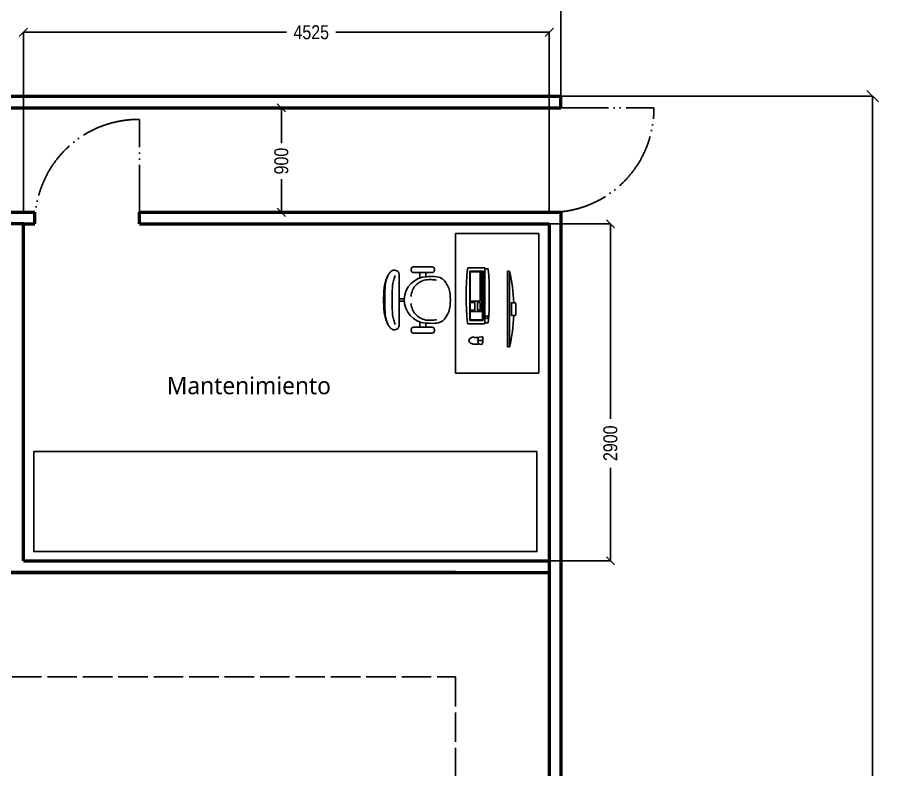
# Model space of a CAD drawing. Header units: millimetres. Extents: x 44692 to 100156, y -26273 to 14445.
# Drawn here: x 68290 to 75844, y -5649 to 824 of the extents above; entities that cross this region are included whole.
import ezdxf

# ---------------------------------------------------------------- set-up
doc = ezdxf.new("R2010")
doc.units = ezdxf.units.MM
doc.header["$LTSCALE"] = 100
doc.linetypes.add('DASHEDX2', pattern=[3.048, 2.54, -0.508])
doc.linetypes.add('DIVIDEX2', pattern=[6.604, 5.08, -0.508, 0, -0.508, 0, -0.508])
for name, color, linetype in [('Area circulacion', 50, 'DASHEDX2'), ('Cotas secundarias', 41, 'Continuous'), ('Muebles', 112, 'Continuous'), ('Puertas', 43, 'DIVIDEX2'), ('rotulo', 211, 'Continuous')]:
    doc.layers.add(name, color=color, linetype=linetype)
doc.layers.add('Paredes', color=7, linetype='Continuous', lineweight=50)
doc.styles.add('OpenSans', font='OpenSans-Regular.ttf')
doc.styles.add('OpenSansCondensed-Light', font='OpenSansCondensed-Light.ttf')
doc.dimstyles.new('Cotas Mateo', dxfattribs={"dimtxt": 120, "dimasz": 70, "dimexe": 0.375, "dimexo": 0.125, "dimgap": 0.1, "dimtad": 1, "dimdec": 0, "dimzin": 12, "dimdsep": 46, "dimtxsty": 'OpenSansCondensed-Light', "dimblk": 'OBLIQUE', "dimcen": 2.5, "dimazin": 3, "dimtfac": 0.5, "dimtdec": 0, "dimtmove": 2, "dimatfit": 3, "dimarcsym": 0})
doc.dimstyles.new('Cotas Mateo 2', dxfattribs={"dimtxt": 300, "dimasz": 100, "dimexe": 0.375, "dimexo": 0.125, "dimgap": 0.1, "dimtad": 1, "dimzin": 12, "dimdsep": 46, "dimtxsty": 'OpenSansCondensed-Light', "dimblk": 'OBLIQUE', "dimcen": 2.5, "dimazin": 3, "dimtfac": 0.5, "dimtmove": 2, "dimatfit": 3, "dimarcsym": 0})

# ---------------------------------------------------------------- blocks, each defined once
blk = doc.blocks.new('_OBLIQUE')
at = {"color": 0, "linetype": 'ByBlock'}
blk.add_line((-0.5, -0.5), (0.5, 0.5), dxfattribs=at)
blk = doc.blocks.new('*D56')
at = {"layer": 'Cotas secundarias', "color": 0, "lineweight": -2, "transparency": 16777216}
for p, q in [((72965.6, 147.6), (75647.2, 147.6)), ((75646.8, 147.6), (75646.8, -11509.1)), ((75646.8, -25591.4), (75646.8, -12852.2)), ((72965.6, -25591.4), (75647.2, -25591.4))]:
    blk.add_line(p, q, dxfattribs=at)
at = {"layer": 'Defpoints', "color": 0, "transparency": 16777216}
for p in [(72965.5, 147.6), (72965.5, -25591.4), (75646.8, -25591.4)]:
    blk.add_point(p, dxfattribs=at)
at = {"layer": 'Cotas secundarias', "color": 0, "lineweight": -2, "transparency": 16777216, "xscale": 100, "yscale": 100, "zscale": 100}
for p, rotation in [((75646.8, 147.6), 90), ((75646.8, -25591.4), 270)]:
    blk.add_blockref('_OBLIQUE', p, dxfattribs=dict(at, rotation=rotation))
at = {"layer": 'Cotas secundarias', "color": 0, "transparency": 16777216, "insert": (75646.8, -12180.7), "char_height": 300, "attachment_point": 5, "rotation": 90, "style": 'OpenSansCondensed-Light'}
blk.add_mtext('25738', dxfattribs=at)
blk = doc.blocks.new('*D63')
at = {"layer": 'Cotas secundarias', "color": 0, "lineweight": -2, "transparency": 16777216}
for p, q in [((51869.6, 147.7), (51869.6, 1282.1)), ((51869.6, 1281.8), (62164.5, 1281.8)), ((72965.5, 1281.8), (63450.4, 1281.8)), ((72965.5, 147.7), (72965.5, 1282.1))]:
    blk.add_line(p, q, dxfattribs=at)
at = {"layer": 'Defpoints', "color": 0, "transparency": 16777216}
for p in [(72965.5, 1281.8), (51869.6, 147.6), (72965.5, 147.6)]:
    blk.add_point(p, dxfattribs=at)
at = {"layer": 'Cotas secundarias', "color": 0, "lineweight": -2, "transparency": 16777216, "xscale": 100, "yscale": 100, "zscale": 100, "rotation": 180}
blk.add_blockref('_OBLIQUE', (51869.6, 1281.8), dxfattribs=at)
at = {"layer": 'Cotas secundarias', "color": 0, "lineweight": -2, "transparency": 16777216, "xscale": 100, "yscale": 100, "zscale": 100}
blk.add_blockref('_OBLIQUE', (72965.5, 1281.8), dxfattribs=at)
at = {"layer": 'Cotas secundarias', "color": 0, "transparency": 16777216, "insert": (62807.4, 1281.8), "char_height": 300, "attachment_point": 5, "style": 'OpenSansCondensed-Light'}
blk.add_mtext('21065', dxfattribs=at)
blk = doc.blocks.new('*D64')
at = {"layer": 'Cotas secundarias', "color": 0, "lineweight": -2, "transparency": 16777216}
for p, q in [((68340.2, -852.3), (68340.2, 697.9)), ((68340.2, 697.5), (70605.6, 697.5)), ((72865.5, 697.5), (71028.6, 697.5)), ((72865.5, -852.3), (72865.5, 697.9))]:
    blk.add_line(p, q, dxfattribs=at)
at = {"layer": 'Defpoints', "color": 0, "transparency": 16777216}
for p in [(68340.2, 697.5), (68340.2, -852.4), (72865.5, -852.4)]:
    blk.add_point(p, dxfattribs=at)
at = {"layer": 'Cotas secundarias', "color": 0, "lineweight": -2, "transparency": 16777216, "xscale": 70, "yscale": 70, "zscale": 70, "rotation": 180}
blk.add_blockref('_OBLIQUE', (68340.2, 697.5), dxfattribs=at)
at = {"layer": 'Cotas secundarias', "color": 0, "lineweight": -2, "transparency": 16777216, "xscale": 70, "yscale": 70, "zscale": 70}
blk.add_blockref('_OBLIQUE', (72865.5, 697.5), dxfattribs=at)
at = {"layer": 'Cotas secundarias', "color": 0, "transparency": 16777216, "insert": (70817.1, 697.5), "char_height": 120, "attachment_point": 5, "style": 'OpenSansCondensed-Light'}
blk.add_mtext('4525', dxfattribs=at)
blk = doc.blocks.new('*D104')
at = {"layer": 'Cotas secundarias', "color": 0, "lineweight": -2, "transparency": 16777216}
for p, q in [((72865.6, -952.4), (73391.7, -952.4)), ((73391.3, -952.4), (73391.3, -2628.9)), ((73391.3, -3852.4), (73391.3, -3051.9)), ((72865.6, -3852.4), (73391.7, -3852.4))]:
    blk.add_line(p, q, dxfattribs=at)
at = {"layer": 'Defpoints', "color": 0, "transparency": 16777216}
for p in [(72865.5, -952.4), (73391.3, -952.4), (72865.5, -3852.4)]:
    blk.add_point(p, dxfattribs=at)
at = {"layer": 'Cotas secundarias', "color": 0, "lineweight": -2, "transparency": 16777216, "xscale": 70, "yscale": 70, "zscale": 70}
for p, rotation in [((73391.3, -952.4), 90), ((73391.3, -3852.4), 270)]:
    blk.add_blockref('_OBLIQUE', p, dxfattribs=dict(at, rotation=rotation))
at = {"layer": 'Cotas secundarias', "color": 0, "transparency": 16777216, "insert": (73391.3, -2840.4), "char_height": 120, "attachment_point": 5, "rotation": 90, "style": 'OpenSansCondensed-Light'}
blk.add_mtext('2900', dxfattribs=at)
blk = doc.blocks.new('*D105')
at = {"layer": 'Cotas secundarias', "color": 0, "lineweight": -2, "transparency": 16777216}
for p, q in [((70514.5, 47.6), (70560.6, 47.6)), ((70560.3, 47.6), (70560.3, -256.9)), ((70560.3, -852.4), (70560.3, -565.7)), ((70514.5, -852.4), (70560.6, -852.4))]:
    blk.add_line(p, q, dxfattribs=at)
at = {"layer": 'Defpoints', "color": 0, "transparency": 16777216}
for p in [(70514.4, 47.6), (70514.4, -852.4), (70560.3, -852.4)]:
    blk.add_point(p, dxfattribs=at)
at = {"layer": 'Cotas secundarias', "color": 0, "lineweight": -2, "transparency": 16777216, "xscale": 70, "yscale": 70, "zscale": 70}
for p, rotation in [((70560.3, 47.6), 90), ((70560.3, -852.4), 270)]:
    blk.add_blockref('_OBLIQUE', p, dxfattribs=dict(at, rotation=rotation))
at = {"layer": 'Cotas secundarias', "color": 0, "transparency": 16777216, "insert": (70560.3, -411.3), "char_height": 120, "attachment_point": 5, "rotation": 90, "style": 'OpenSansCondensed-Light'}
blk.add_mtext('900', dxfattribs=at)

msp = doc.modelspace()

# ---------------------------------------------------------------- linework, layer by layer
at = {"layer": 'Area circulacion', "color": 2, "linetype": 'DASHEDX2'}
for p, q in [((58184.399, -4852.442), (72058.876, -4852.442)), ((72058.876, -4852.442), (72058.876, -6878.309))]:
    msp.add_line(p, q, dxfattribs=at)
at = {"layer": 'Muebles'}
for p, q in [((72776.247, -1034.287), (72059.59, -1034.287)), ((72059.59, -1034.287), (72059.59, -2235.87)), ((72776.247, -1034.287), (72776.247, -2235.87)), ((71677.414, -1341.605), (71677.414, -1351.618)), ((71857.651, -1321.579), (71697.44, -1321.579)), ((71877.678, -1341.605), (71877.678, -1351.618)), ((72310.212, -1330.32), (72170.26, -1330.32)), ((72310.212, -1812.956), (72310.212, -1330.32)), ((72340.252, -1340.334), (72310.212, -1340.334)), ((71575.053, -1807.091), (71575.053, -1406.563)), ((71857.651, -1371.645), (71697.44, -1371.645)), ((71752.513, -1371.645), (71752.513, -1417.479)), ((71802.579, -1371.645), (71802.579, -1407.137)), ((72180.273, -1360.36), (72296.208, -1360.36)), ((72180.273, -1782.917), (72180.273, -1360.36)), ((72184.176, -1366.01), (72271.339, -1366.01)), ((72184.176, -1618.007), (72184.176, -1366.01)), ((72271.339, -1366.01), (72271.339, -1618.007)), ((72278.656, -1366.01), (72291.365, -1366.01)), ((72278.656, -1618.007), (72278.656, -1366.01)), ((72291.365, -1366.01), (72291.365, -1618.007)), ((72296.208, -1360.36), (72296.208, -1782.917)), ((72523.192, -1360.162), (72507.005, -1360.162)), ((72507.005, -1360.162), (72507.005, -2011.475)), ((72523.192, -2011.475), (72523.192, -1360.162)), ((71617.714, -1596.814), (71575.053, -1596.814)), ((71617.714, -1616.84), (71575.053, -1616.84)), ((72271.339, -1618.007), (72184.176, -1618.007)), ((72224.215, -1628.84), (72184.176, -1628.84)), ((72184.176, -1628.84), (72184.176, -1693.924)), ((72224.215, -1693.924), (72224.215, -1628.84)), ((72271.339, -1628.84), (72247.88, -1628.84)), ((72247.88, -1628.84), (72247.88, -1693.924)), ((72271.339, -1693.924), (72271.339, -1628.84)), ((72291.365, -1618.007), (72278.656, -1618.007)), ((72278.656, -1628.84), (72291.365, -1628.84)), ((72278.656, -1693.924), (72278.656, -1628.84)), ((72291.365, -1628.84), (72291.365, -1693.924)), ((72184.176, -1693.924), (72224.215, -1693.924)), ((72184.176, -1706.402), (72291.365, -1706.402)), ((72184.176, -1778.414), (72184.176, -1706.402)), ((72247.88, -1693.924), (72271.339, -1693.924)), ((72291.365, -1693.924), (72278.656, -1693.924)), ((72291.365, -1706.402), (72291.365, -1778.414)), ((71752.513, -1842.01), (71752.513, -1796.175)), ((71802.579, -1842.01), (71802.579, -1806.517)), ((72296.208, -1782.917), (72180.273, -1782.917)), ((72291.365, -1778.414), (72184.176, -1778.414)), ((72340.252, -1802.943), (72310.212, -1802.943)), ((71677.414, -1872.049), (71677.414, -1862.036)), ((71697.44, -1842.01), (71857.651, -1842.01)), ((71877.678, -1872.049), (71877.678, -1862.036)), ((72170.26, -1812.956), (72310.212, -1812.956)), ((71697.44, -1892.076), (71857.651, -1892.076)), ((72294.332, -1956.228), (72249.486, -1956.228)), ((72507.005, -2011.475), (72523.192, -2011.475)), ((72059.59, -2235.87), (72776.247, -2235.87))]:
    msp.add_line(p, q, dxfattribs=at)
msp.add_lwpolyline([(72577.554, -1638.668), (72577.554, -1732.968, -0.41421356), (72569.921, -1740.602), (72539.271, -1740.602), (72539.271, -1631.035), (72569.921, -1631.035, -0.41421356)], format="xyb", close=True, dxfattribs=at)
msp.add_lwpolyline([(68429.425, -2911.897), (72759.253, -2911.897), (72759.253, -3772.595), (68429.425, -3772.595)], close=True, dxfattribs=at)
msp.add_circle((72326.898, -1755.095), 12.174, dxfattribs=at)
for centre, radius, start, end in [((71697.44, -1341.605), 20.026, 90, 180), ((71697.44, -1351.618), 20.026, 180, 270), ((71857.651, -1341.605), 20.026, 0, 90), ((71857.651, -1351.618), 20.026, 270, 0), ((74881.083, -1571.638), 2730.65, 175.140832, 184.859168), ((72170.26, -1340.334), 10.013, 90, 180), ((69331.532, -1571.638), 3017.598, 355.6038543, 4.3961457), ((71817.727, -1606.827), 200.264, 91.3986494, 265.6618414), ((71135.463, -1685.818), 1425.428, 2.202588, 13.2065658), ((72170.26, -1802.943), 10.013, 180, 270), ((71135.463, -1685.818), 1425.428, 346.7934342, 357.797412), ((71697.44, -1862.036), 20.026, 90, 180), ((71697.44, -1872.049), 20.026, 180, 270), ((71857.651, -1862.036), 20.026, 0, 90), ((71857.651, -1872.049), 20.026, 270, 0)]:
    msp.add_arc(centre, radius, start, end, dxfattribs=at)
for points in [[(71479.992, -1390.087), (71497.305, -1368.127), (71524.896, -1350.717), (71545.889, -1352.518), (71567.482, -1367.526), (71573.406, -1387.75), (71575.053, -1406.563)], [(71479.992, -1390.087), (71459.093, -1434.752), (71442.534, -1528.5), (71438.735, -1606.827)], [(71479.992, -1390.087), (71470, -1413.045), (71458.211, -1453.162), (71451.97, -1504.025), (71449.211, -1606.827)], [(71539.449, -1394.953), (71533.161, -1413.045), (71521.372, -1453.162), (71515.131, -1504.025), (71512.373, -1606.827)], [(71893.994, -1436.414), (71848.124, -1431.9), (71787.824, -1437.446), (71750.717, -1453.953), (71688.87, -1522.044), (71675.821, -1575.763)], [(72015.516, -1606.827), (71999.966, -1505.25), (71962.609, -1442.644), (71939.152, -1420.906), (71880.945, -1406.124), (71802.579, -1407.137)], [(71479.992, -1823.568), (71459.093, -1778.903), (71442.534, -1685.154), (71438.735, -1606.827)], [(71479.992, -1823.568), (71470, -1800.61), (71458.211, -1760.493), (71451.97, -1709.63), (71449.211, -1606.827)], [(71539.449, -1818.702), (71533.161, -1800.61), (71521.372, -1760.493), (71515.131, -1709.63), (71512.373, -1606.827)], [(71893.994, -1777.241), (71848.124, -1781.754), (71787.824, -1776.209), (71750.717, -1759.702), (71688.87, -1691.611), (71675.821, -1637.892)], [(72015.516, -1606.827), (71999.966, -1708.404), (71962.609, -1771.011), (71939.152, -1792.749), (71880.945, -1807.531), (71802.579, -1806.517)], [(71479.992, -1823.568), (71497.305, -1845.528), (71524.896, -1862.937), (71545.889, -1861.136), (71567.482, -1846.128), (71573.406, -1825.905), (71575.053, -1807.091)]]:
    msp.add_spline(points, degree=3, dxfattribs=at)
at = {"layer": 'Muebles', "start_tangent": (0.01934464, -0.99981287), "end_tangent": (0.01934464, -0.99981287)}
msp.add_spline([(72294.347, -1958.218), (72291.068, -1976.467), (72287.634, -1983.953), (72284.511, -1988.633), (72267.874, -1986.488), (72249.673, -1986.523), (72225.329, -1986.523), (72210.826, -1986.137), (72196.62, -1982.862), (72179.603, -1970.228), (72172.891, -1956.814), (72179.603, -1941.84), (72196.464, -1930.454), (72212.231, -1928.426), (72228.623, -1931.078), (72252.352, -1928.894), (72280.353, -1925.551), (72290.191, -1925.718), (72294.034, -1934.977), (72294.347, -1958.218)], degree=3, dxfattribs=at)
at = {"layer": 'Muebles'}
msp.add_open_spline([(72255.002, -1985.995), (72255.092, -1982.288), (72255.155, -1977.543), (72254.445, -1971.248), (72252.789, -1966.802), (72251.093, -1961.734), (72248.449, -1955.419), (72251.838, -1949.767), (72254.11, -1943.61), (72254.991, -1936.655), (72255.151, -1931.378), (72255.216, -1928.514)], degree=3, knots=[0.0013849734, 0.0013849734, 0.0013849734, 0.0013849734, 0.0124811138, 0.0155947393, 0.0202964235, 0.026550994, 0.0319259149, 0.0396430385, 0.044567536, 0.051806774, 0.0604018682, 0.0604018682, 0.0604018682, 0.0604018682], dxfattribs=at)
at = {"layer": 'Paredes'}
for p, q in [((51869.589, 147.555), (72965.508, 147.555)), ((72965.508, 47.555), (72965.508, 147.555)), ((51969.589, 47.555), (72965.508, 47.555)), ((64257.067, -852.445), (68440.245, -852.445)), ((68440.245, -952.445), (68440.245, -852.445)), ((69340.245, -952.445), (69340.245, -852.445)), ((69340.245, -852.445), (72965.508, -852.445)), ((72965.508, -852.445), (72965.508, -23659.773)), ((68340.245, -952.538), (64257.067, -952.621)), ((68340.245, -3852.442), (68340.245, -952.445)), ((68340.245, -952.445), (68440.245, -952.445)), ((69340.245, -952.445), (72865.508, -952.445)), ((72865.508, -952.445), (72865.508, -23559.773)), ((68340.245, -3852.442), (72865.508, -3852.442)), ((72058.876, -3952.442), (62157.067, -3952.442)), ((63257.067, -3952.442), (68340.245, -3952.442)), ((68340.245, -3952.442), (72865.508, -3952.442))]:
    msp.add_line(p, q, dxfattribs=at)
at = {"layer": 'Puertas'}
for p, q in [((72865.508, 47.555), (73765.508, 47.555)), ((72865.508, 47.555), (72965.508, 47.555)), ((69340.289, -952.445), (69340.289, -52.445))]:
    msp.add_line(p, q, dxfattribs=at)
for centre, start, end in [((72874.34, 38.722), 269.4321579, 0.5678421), ((69331.456, -943.613), 89.4321579, 180.5678421)]:
    msp.add_arc(centre, 891.211, start, end, dxfattribs=at)

# ---------------------------------------------------------------- texts
at = {"layer": 'rotulo', "insert": (69574.252, -2268.8), "char_height": 150, "width": 1818.40466, "attachment_point": 1, "style": 'OpenSans'}
msp.add_mtext('Mantenimiento', dxfattribs=at)

# ---------------------------------------------------------------- dimensions: what is measured, and where the dimension line sits
at = {"layer": 'Cotas secundarias'}
for base, p1, p2, text, dimstyle, picture, middle in [((72965.508, 1281.774), (51869.589, 147.555), (72965.508, 147.555), '21065', 'Cotas Mateo 2', '*D63', (62807.449, 1281.774)), ((68340.245, 697.482), (72865.508, -852.445), (68340.245, -852.445), '4525', 'Cotas Mateo', '*D64', (70817.115, 697.482))]:
    dim = msp.add_linear_dim(base=base, p1=p1, p2=p2, text=text, dimstyle=dimstyle, dxfattribs=at)
    dim.commit()
    dim.dimension.update_dxf_attribs({"geometry": picture, "text_midpoint": middle, "dimtype": 160})
dim = msp.add_linear_dim(base=(75646.843, -25591.411), p1=(72965.508, 147.555), p2=(72965.508, -25591.411), angle=90, text='25738', dimstyle='Cotas Mateo 2', dxfattribs=at)
dim.commit()
dim.dimension.update_dxf_attribs({"geometry": '*D56', "text_midpoint": (75646.843, -12180.662), "dimtype": 160})
for base, p1, p2, picture, middle in [((70560.26, -852.445), (70514.355, 47.555), (70514.355, -852.445), '*D105', (70560.26, -411.299)), ((73391.29, -952.445), (72865.508, -3852.442), (72865.508, -952.445), '*D104', (73391.29, -2840.389))]:
    dim = msp.add_linear_dim(base=base, p1=p1, p2=p2, angle=90, dimstyle='Cotas Mateo', dxfattribs=at)
    dim.commit()
    dim.dimension.update_dxf_attribs({"geometry": picture, "text_midpoint": middle, "dimtype": 160})

doc.saveas('drawing.dxf')
